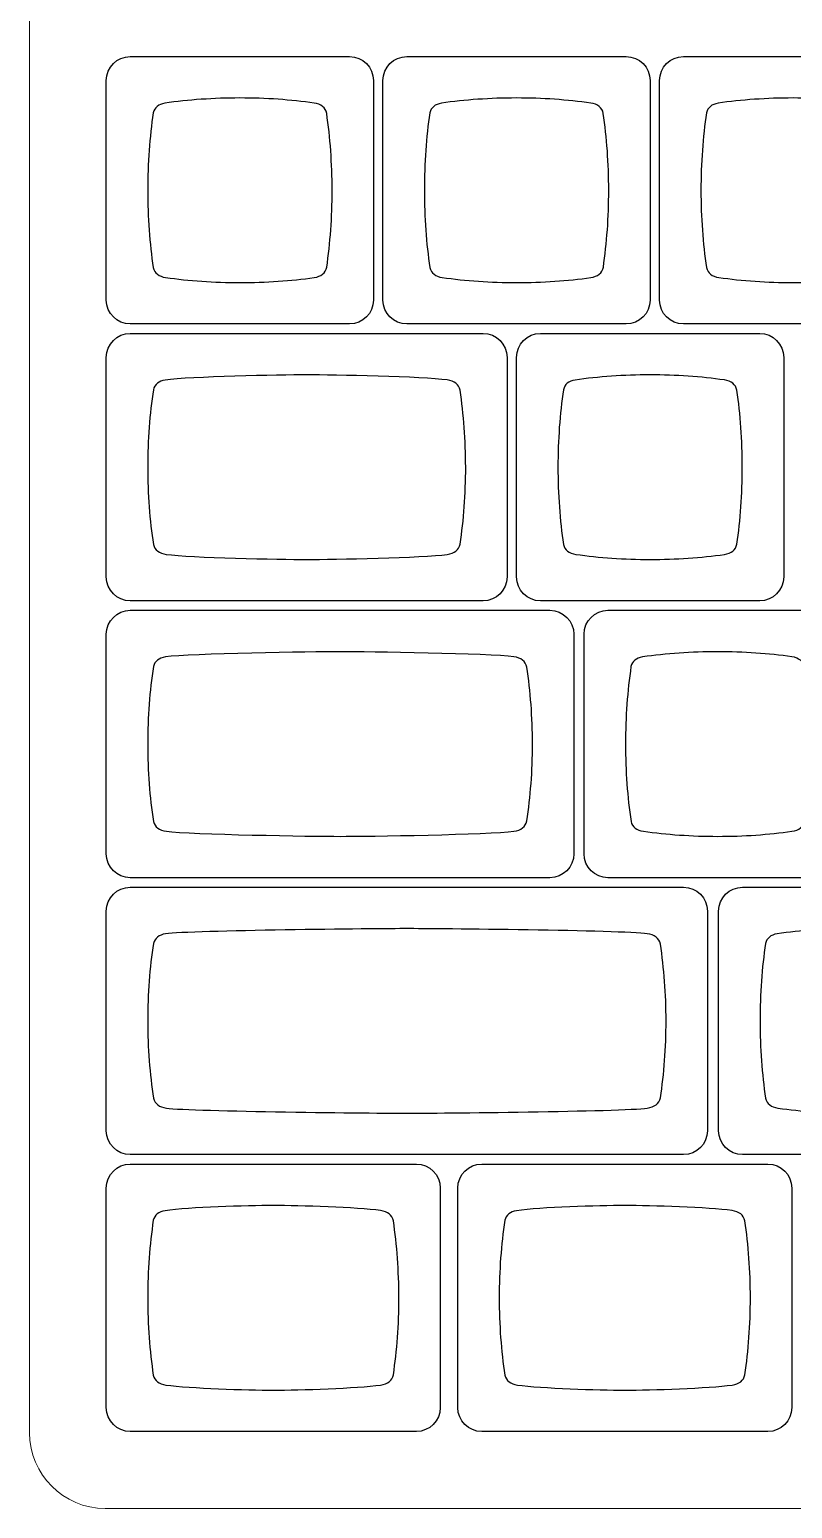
# Model space of a CAD drawing. Header units: millimetres. Extents: x -493 to 473, y -489 to 489.
# Drawn here: x -493.3 to -440.8, y 263.2 to 365 of the extents above; entities that cross this region are included whole.
import ezdxf

# ---------------------------------------------------------------- set-up
doc = ezdxf.new("R2010")
doc.units = ezdxf.units.MM
doc.header["$MEASUREMENT"] = 0
doc.layers.add('Layer 1', color=7, linetype='Continuous')

msp = doc.modelspace()

# ---------------------------------------------------------------- linework, layer by layer
at = {"layer": 'Layer 1', "color": 250, "lineweight": 18}
msp.add_open_spline([(-488.0992, 396.3856), (-488.0992, 396.3856), (-57.5314, 396.3856), (-57.5314, 396.3856), (-57.5314, 396.3856), (-54.6714, 396.3856), (-52.3315, 394.0457), (-52.3315, 391.1857), (-52.3315, 391.1857), (-52.3315, 391.1857), (-52.3315, 268.4484), (-52.3315, 268.4484), (-52.3315, 268.4484), (-52.3315, 265.5884), (-54.6714, 263.2485), (-57.5314, 263.2485), (-57.5314, 263.2485), (-57.5314, 263.2485), (-488.0992, 263.2485), (-488.0992, 263.2485), (-488.0992, 263.2485), (-490.9592, 263.2485), (-493.2991, 265.5884), (-493.2991, 268.4484), (-493.2991, 268.4484), (-493.2991, 268.4484), (-493.2991, 391.1857), (-493.2991, 391.1857), (-493.2991, 391.1857), (-493.2991, 394.0457), (-490.9592, 396.3856), (-488.0992, 396.3856)], degree=3, knots=[0, 0, 0, 0, 0.11111111, 0.11111111, 0.11111111, 0.11111111, 0.22222222, 0.22222222, 0.22222222, 0.22222222, 0.33333333, 0.33333333, 0.33333333, 0.33333333, 0.44444444, 0.44444444, 0.44444444, 0.44444444, 0.55555556, 0.55555556, 0.55555556, 0.55555556, 0.66666667, 0.66666667, 0.66666667, 0.66666667, 0.77777778, 0.77777778, 0.77777778, 0.77777778, 1, 1, 1, 1], dxfattribs=at)
at = {"layer": 'Layer 1', "color": 169}
for points in [[(-486.3661, 344.7402), (-486.3661, 344.7402), (-471.2587, 344.7402), (-471.2587, 344.7402), (-471.2587, 344.7402), (-470.3532, 344.7402), (-469.6124, 345.481), (-469.6124, 346.3865), (-469.6124, 346.3865), (-469.6124, 346.3865), (-469.6124, 361.4939), (-469.6124, 361.4939), (-469.6124, 361.4939), (-469.6124, 362.3994), (-470.3532, 363.1402), (-471.2587, 363.1402), (-471.2587, 363.1402), (-471.2587, 363.1402), (-486.3661, 363.1402), (-486.3661, 363.1402), (-486.3661, 363.1402), (-487.2716, 363.1402), (-488.0124, 362.3994), (-488.0124, 361.4939), (-488.0124, 361.4939), (-488.0124, 361.4939), (-488.0124, 346.3865), (-488.0124, 346.3865), (-488.0124, 346.3865), (-488.0124, 345.481), (-487.2716, 344.7402), (-486.3661, 344.7402)], [(-467.3161, 344.7402), (-467.3161, 344.7402), (-452.2087, 344.7402), (-452.2087, 344.7402), (-452.2087, 344.7402), (-451.3032, 344.7402), (-450.5624, 345.481), (-450.5624, 346.3865), (-450.5624, 346.3865), (-450.5624, 346.3865), (-450.5624, 361.4939), (-450.5624, 361.4939), (-450.5624, 361.4939), (-450.5624, 362.3994), (-451.3032, 363.1402), (-452.2087, 363.1402), (-452.2087, 363.1402), (-452.2087, 363.1402), (-467.3161, 363.1402), (-467.3161, 363.1402), (-467.3161, 363.1402), (-468.2216, 363.1402), (-468.9624, 362.3994), (-468.9624, 361.4939), (-468.9624, 361.4939), (-468.9624, 361.4939), (-468.9624, 346.3865), (-468.9624, 346.3865), (-468.9624, 346.3865), (-468.9624, 345.481), (-468.2216, 344.7402), (-467.3161, 344.7402)], [(-448.2661, 344.7402), (-448.2661, 344.7402), (-433.1587, 344.7402), (-433.1587, 344.7402), (-433.1587, 344.7402), (-432.2532, 344.7402), (-431.5124, 345.481), (-431.5124, 346.3865), (-431.5124, 346.3865), (-431.5124, 346.3865), (-431.5124, 361.4939), (-431.5124, 361.4939), (-431.5124, 361.4939), (-431.5124, 362.3994), (-432.2532, 363.1402), (-433.1587, 363.1402), (-433.1587, 363.1402), (-433.1587, 363.1402), (-448.2661, 363.1402), (-448.2661, 363.1402), (-448.2661, 363.1402), (-449.1716, 363.1402), (-449.9124, 362.3994), (-449.9124, 361.4939), (-449.9124, 361.4939), (-449.9124, 361.4939), (-449.9124, 346.3865), (-449.9124, 346.3865), (-449.9124, 346.3865), (-449.9124, 345.481), (-449.1716, 344.7402), (-448.2661, 344.7402)], [(-486.3661, 325.6902), (-486.3661, 325.6902), (-462.0587, 325.6902), (-462.0587, 325.6902), (-462.0587, 325.6902), (-461.1533, 325.6902), (-460.4124, 326.431), (-460.4124, 327.3365), (-460.4124, 327.3365), (-460.4124, 327.3365), (-460.4124, 342.4439), (-460.4124, 342.4439), (-460.4124, 342.4439), (-460.4124, 343.3494), (-461.1533, 344.0902), (-462.0587, 344.0902), (-462.0587, 344.0902), (-462.0587, 344.0902), (-486.3661, 344.0902), (-486.3661, 344.0902), (-486.3661, 344.0902), (-487.2715, 344.0902), (-488.0124, 343.3494), (-488.0124, 342.4439), (-488.0124, 342.4439), (-488.0124, 342.4439), (-488.0124, 327.3365), (-488.0124, 327.3365), (-488.0124, 327.3365), (-488.0124, 326.431), (-487.2715, 325.6902), (-486.3661, 325.6902)], [(-458.1161, 325.6902), (-458.1161, 325.6902), (-443.0087, 325.6902), (-443.0087, 325.6902), (-443.0087, 325.6902), (-442.1032, 325.6902), (-441.3624, 326.431), (-441.3624, 327.3365), (-441.3624, 327.3365), (-441.3624, 327.3365), (-441.3624, 342.4439), (-441.3624, 342.4439), (-441.3624, 342.4439), (-441.3624, 343.3494), (-442.1032, 344.0902), (-443.0087, 344.0902), (-443.0087, 344.0902), (-443.0087, 344.0902), (-458.1161, 344.0902), (-458.1161, 344.0902), (-458.1161, 344.0902), (-459.0216, 344.0902), (-459.7624, 343.3494), (-459.7624, 342.4439), (-459.7624, 342.4439), (-459.7624, 342.4439), (-459.7624, 327.3365), (-459.7624, 327.3365), (-459.7624, 327.3365), (-459.7624, 326.431), (-459.0216, 325.6902), (-458.1161, 325.6902)], [(-486.3661, 306.6402), (-486.3661, 306.6402), (-457.4587, 306.6402), (-457.4587, 306.6402), (-457.4587, 306.6402), (-456.5532, 306.6402), (-455.8124, 307.381), (-455.8124, 308.2865), (-455.8124, 308.2865), (-455.8124, 308.2865), (-455.8124, 323.3939), (-455.8124, 323.3939), (-455.8124, 323.3939), (-455.8124, 324.2994), (-456.5532, 325.0402), (-457.4587, 325.0402), (-457.4587, 325.0402), (-457.4587, 325.0402), (-486.3661, 325.0402), (-486.3661, 325.0402), (-486.3661, 325.0402), (-487.2716, 325.0402), (-488.0124, 324.2994), (-488.0124, 323.3939), (-488.0124, 323.3939), (-488.0124, 323.3939), (-488.0124, 308.2865), (-488.0124, 308.2865), (-488.0124, 308.2865), (-488.0124, 307.381), (-487.2716, 306.6402), (-486.3661, 306.6402)], [(-453.462, 306.6402), (-453.462, 306.6402), (-438.3546, 306.6402), (-438.3546, 306.6402), (-438.3546, 306.6402), (-437.4491, 306.6402), (-436.7083, 307.381), (-436.7083, 308.2865), (-436.7083, 308.2865), (-436.7083, 308.2865), (-436.7083, 323.3939), (-436.7083, 323.3939), (-436.7083, 323.3939), (-436.7083, 324.2994), (-437.4491, 325.0402), (-438.3546, 325.0402), (-438.3546, 325.0402), (-438.3546, 325.0402), (-453.462, 325.0402), (-453.462, 325.0402), (-453.462, 325.0402), (-454.3675, 325.0402), (-455.1083, 324.2994), (-455.1083, 323.3939), (-455.1083, 323.3939), (-455.1083, 323.3939), (-455.1083, 308.2865), (-455.1083, 308.2865), (-455.1083, 308.2865), (-455.1083, 307.381), (-454.3675, 306.6402), (-453.462, 306.6402)], [(-486.3661, 287.5902), (-486.3661, 287.5902), (-448.2588, 287.5902), (-448.2588, 287.5902), (-448.2588, 287.5902), (-447.3532, 287.5902), (-446.6124, 288.331), (-446.6124, 289.2365), (-446.6124, 289.2365), (-446.6124, 289.2365), (-446.6124, 304.3439), (-446.6124, 304.3439), (-446.6124, 304.3439), (-446.6124, 305.2494), (-447.3532, 305.9902), (-448.2588, 305.9902), (-448.2588, 305.9902), (-448.2588, 305.9902), (-486.3661, 305.9902), (-486.3661, 305.9902), (-486.3661, 305.9902), (-487.2716, 305.9902), (-488.0124, 305.2494), (-488.0124, 304.3439), (-488.0124, 304.3439), (-488.0124, 304.3439), (-488.0124, 289.2365), (-488.0124, 289.2365), (-488.0124, 289.2365), (-488.0124, 288.331), (-487.2716, 287.5902), (-486.3661, 287.5902)], [(-444.198, 287.5902), (-444.198, 287.5902), (-429.0906, 287.5902), (-429.0906, 287.5902), (-429.0906, 287.5902), (-428.1851, 287.5902), (-427.4443, 288.331), (-427.4443, 289.2365), (-427.4443, 289.2365), (-427.4443, 289.2365), (-427.4443, 304.3439), (-427.4443, 304.3439), (-427.4443, 304.3439), (-427.4443, 305.2494), (-428.1851, 305.9902), (-429.0906, 305.9902), (-429.0906, 305.9902), (-429.0906, 305.9902), (-444.198, 305.9902), (-444.198, 305.9902), (-444.198, 305.9902), (-445.1035, 305.9902), (-445.8443, 305.2494), (-445.8443, 304.3439), (-445.8443, 304.3439), (-445.8443, 304.3439), (-445.8443, 289.2365), (-445.8443, 289.2365), (-445.8443, 289.2365), (-445.8443, 288.331), (-445.1035, 287.5902), (-444.198, 287.5902)], [(-486.3661, 268.5402), (-486.3661, 268.5402), (-466.6587, 268.5402), (-466.6587, 268.5402), (-466.6587, 268.5402), (-465.7532, 268.5402), (-465.0124, 269.281), (-465.0124, 270.1865), (-465.0124, 270.1865), (-465.0124, 270.1865), (-465.0124, 285.2939), (-465.0124, 285.2939), (-465.0124, 285.2939), (-465.0124, 286.1994), (-465.7532, 286.9402), (-466.6587, 286.9402), (-466.6587, 286.9402), (-466.6587, 286.9402), (-486.3661, 286.9402), (-486.3661, 286.9402), (-486.3661, 286.9402), (-487.2716, 286.9402), (-488.0124, 286.1994), (-488.0124, 285.2939), (-488.0124, 285.2939), (-488.0124, 285.2939), (-488.0124, 270.1865), (-488.0124, 270.1865), (-488.0124, 270.1865), (-488.0124, 269.281), (-487.2716, 268.5402), (-486.3661, 268.5402)], [(-462.159, 268.5402), (-462.159, 268.5402), (-442.4516, 268.5402), (-442.4516, 268.5402), (-442.4516, 268.5402), (-441.5461, 268.5402), (-440.8053, 269.281), (-440.8053, 270.1865), (-440.8053, 270.1865), (-440.8053, 270.1865), (-440.8053, 285.2939), (-440.8053, 285.2939), (-440.8053, 285.2939), (-440.8053, 286.1994), (-441.5461, 286.9402), (-442.4516, 286.9402), (-442.4516, 286.9402), (-442.4516, 286.9402), (-462.159, 286.9402), (-462.159, 286.9402), (-462.159, 286.9402), (-463.0645, 286.9402), (-463.8053, 286.1994), (-463.8053, 285.2939), (-463.8053, 285.2939), (-463.8053, 285.2939), (-463.8053, 270.1865), (-463.8053, 270.1865), (-463.8053, 270.1865), (-463.8053, 269.281), (-463.0645, 268.5402), (-462.159, 268.5402)]]:
    msp.add_open_spline(points, degree=3, knots=[0, 0, 0, 0, 0.11111111, 0.11111111, 0.11111111, 0.11111111, 0.22222222, 0.22222222, 0.22222222, 0.22222222, 0.33333333, 0.33333333, 0.33333333, 0.33333333, 0.44444444, 0.44444444, 0.44444444, 0.44444444, 0.55555556, 0.55555556, 0.55555556, 0.55555556, 0.66666667, 0.66666667, 0.66666667, 0.66666667, 0.77777778, 0.77777778, 0.77777778, 0.77777778, 1, 1, 1, 1], dxfattribs=at)
at = {"layer": 'Layer 1', "color": 159}
for points in [[(-478.8122, 360.2897), (-477.0216, 360.2892), (-475.3017, 360.1663), (-473.6995, 359.9408), (-473.6995, 359.9408), (-473.6995, 359.9408), (-473.6995, 359.9407), (-473.6995, 359.9407), (-473.6995, 359.9407), (-473.2127, 359.8678), (-472.9228, 359.6352), (-472.8356, 359.2305), (-472.8356, 359.2305), (-472.5936, 357.5776), (-472.4613, 355.796), (-472.4609, 353.9382), (-472.4609, 353.9382), (-472.4604, 352.0805), (-472.5919, 350.2989), (-472.8331, 348.646), (-472.8331, 348.646), (-472.9201, 348.2418), (-473.2094, 348.0094), (-473.6951, 347.9365), (-473.6951, 347.9365), (-475.2976, 347.7116), (-477.018, 347.5894), (-478.8093, 347.5898), (-478.8093, 347.5898), (-480.6011, 347.5902), (-482.3221, 347.7134), (-483.9251, 347.9392), (-483.9251, 347.9392), (-483.9251, 347.9392), (-483.925, 347.9396), (-483.925, 347.9396), (-483.925, 347.9396), (-484.398, 348.0104), (-484.6852, 348.2321), (-484.7811, 348.6161), (-484.7811, 348.6161), (-485.0261, 350.2782), (-485.1602, 352.0711), (-485.1606, 353.9412), (-485.1606, 353.9412), (-485.1611, 355.813), (-485.0276, 357.6074), (-484.783, 359.2707), (-484.783, 359.2707), (-484.6904, 359.6376), (-484.4224, 359.8556), (-483.9836, 359.9348), (-483.9836, 359.9348), (-482.3649, 360.1649), (-480.6248, 360.2901), (-478.8122, 360.2897)], [(-459.7622, 360.2897), (-457.9716, 360.2892), (-456.2517, 360.1663), (-454.6495, 359.9408), (-454.6495, 359.9408), (-454.6495, 359.9408), (-454.6495, 359.9407), (-454.6495, 359.9407), (-454.6495, 359.9407), (-454.1627, 359.8678), (-453.8728, 359.6352), (-453.7856, 359.2305), (-453.7856, 359.2305), (-453.5436, 357.5776), (-453.4113, 355.796), (-453.4109, 353.9382), (-453.4109, 353.9382), (-453.4104, 352.0805), (-453.5419, 350.2989), (-453.7831, 348.646), (-453.7831, 348.646), (-453.8701, 348.2418), (-454.1594, 348.0094), (-454.6451, 347.9365), (-454.6451, 347.9365), (-456.2476, 347.7116), (-457.968, 347.5894), (-459.7593, 347.5898), (-459.7593, 347.5898), (-461.5511, 347.5902), (-463.2721, 347.7134), (-464.8751, 347.9392), (-464.8751, 347.9392), (-464.8751, 347.9392), (-464.875, 347.9396), (-464.875, 347.9396), (-464.875, 347.9396), (-465.348, 348.0104), (-465.6352, 348.2321), (-465.7311, 348.6161), (-465.7311, 348.6161), (-465.9761, 350.2782), (-466.1102, 352.0711), (-466.1106, 353.9412), (-466.1106, 353.9412), (-466.1111, 355.813), (-465.9776, 357.6074), (-465.733, 359.2707), (-465.733, 359.2707), (-465.6404, 359.6376), (-465.3724, 359.8556), (-464.9336, 359.9348), (-464.9336, 359.9348), (-463.3149, 360.1649), (-461.5748, 360.2901), (-459.7622, 360.2897)], [(-440.7122, 360.2897), (-438.9216, 360.2892), (-437.2017, 360.1663), (-435.5995, 359.9408), (-435.5995, 359.9408), (-435.5995, 359.9408), (-435.5995, 359.9407), (-435.5995, 359.9407), (-435.5995, 359.9407), (-435.1127, 359.8678), (-434.8228, 359.6352), (-434.7356, 359.2305), (-434.7356, 359.2305), (-434.4936, 357.5776), (-434.3613, 355.796), (-434.3609, 353.9382), (-434.3609, 353.9382), (-434.3604, 352.0805), (-434.4919, 350.2989), (-434.7331, 348.646), (-434.7331, 348.646), (-434.8201, 348.2418), (-435.1094, 348.0094), (-435.5951, 347.9365), (-435.5951, 347.9365), (-437.1976, 347.7116), (-438.918, 347.5894), (-440.7093, 347.5898), (-440.7093, 347.5898), (-442.5011, 347.5902), (-444.2221, 347.7134), (-445.8251, 347.9392), (-445.8251, 347.9392), (-445.8251, 347.9392), (-445.825, 347.9396), (-445.825, 347.9396), (-445.825, 347.9396), (-446.298, 348.0104), (-446.5852, 348.2321), (-446.6811, 348.6161), (-446.6811, 348.6161), (-446.9261, 350.2782), (-447.0602, 352.0711), (-447.0606, 353.9412), (-447.0606, 353.9412), (-447.0611, 355.813), (-446.9276, 357.6074), (-446.683, 359.2707), (-446.683, 359.2707), (-446.5904, 359.6376), (-446.3224, 359.8556), (-445.8836, 359.9348), (-445.8836, 359.9348), (-444.2649, 360.1649), (-442.5248, 360.2901), (-440.7122, 360.2897)], [(-474.2124, 341.2396), (-472.3541, 341.2392), (-466.1926, 341.1171), (-464.5401, 340.8915), (-464.5401, 340.8915), (-464.5401, 340.8915), (-464.5401, 340.8915), (-464.5401, 340.8915), (-464.5401, 340.8915), (-464.038, 340.8186), (-463.7389, 340.586), (-463.6488, 340.1813), (-463.6488, 340.1813), (-463.3994, 338.5284), (-463.2628, 336.7468), (-463.2625, 334.8891), (-463.2625, 334.8891), (-463.2621, 333.0314), (-463.3977, 331.2497), (-463.6463, 329.5968), (-463.6463, 329.5968), (-463.7361, 329.1926), (-464.0346, 328.9602), (-464.5355, 328.8873), (-464.5355, 328.8873), (-466.1885, 328.6624), (-472.3614, 328.5394), (-474.2094, 328.5398), (-474.2094, 328.5398), (-476.0573, 328.5401), (-482.2344, 328.6634), (-483.8879, 328.8891), (-483.8879, 328.8891), (-483.8879, 328.8891), (-483.8878, 328.8896), (-483.8878, 328.8896), (-483.8878, 328.8896), (-484.3757, 328.9604), (-484.672, 329.1821), (-484.7708, 329.566), (-484.7708, 329.566), (-485.0235, 331.2282), (-485.162, 333.0203), (-485.1624, 334.8912), (-485.1624, 334.8912), (-485.1627, 336.7621), (-485.0251, 338.5574), (-484.7728, 340.2207), (-484.7728, 340.2207), (-484.6773, 340.5876), (-484.4008, 340.8055), (-483.9482, 340.8848), (-483.9482, 340.8848), (-482.2785, 341.1149), (-476.0707, 341.24), (-474.2124, 341.2396)], [(-450.5622, 341.2397), (-448.7716, 341.2392), (-447.0517, 341.1163), (-445.4495, 340.8908), (-445.4495, 340.8908), (-445.4495, 340.8908), (-445.4495, 340.8907), (-445.4495, 340.8907), (-445.4495, 340.8907), (-444.9627, 340.8178), (-444.6728, 340.5852), (-444.5856, 340.1805), (-444.5856, 340.1805), (-444.3436, 338.5276), (-444.2113, 336.746), (-444.2109, 334.8882), (-444.2109, 334.8882), (-444.2104, 333.0305), (-444.3419, 331.2489), (-444.5831, 329.596), (-444.5831, 329.596), (-444.6701, 329.1918), (-444.9594, 328.9594), (-445.4451, 328.8865), (-445.4451, 328.8865), (-447.0476, 328.6616), (-448.768, 328.5394), (-450.5593, 328.5398), (-450.5593, 328.5398), (-452.3511, 328.5402), (-454.0721, 328.6634), (-455.6751, 328.8892), (-455.6751, 328.8892), (-455.6751, 328.8892), (-455.675, 328.8896), (-455.675, 328.8896), (-455.675, 328.8896), (-456.148, 328.9604), (-456.4352, 329.1821), (-456.5311, 329.5661), (-456.5311, 329.5661), (-456.7761, 331.2282), (-456.9102, 333.0211), (-456.9106, 334.8912), (-456.9106, 334.8912), (-456.9111, 336.763), (-456.7776, 338.5574), (-456.533, 340.2207), (-456.533, 340.2207), (-456.4404, 340.5876), (-456.1724, 340.8056), (-455.7336, 340.8848), (-455.7336, 340.8848), (-454.1149, 341.1149), (-452.3748, 341.2401), (-450.5622, 341.2397)], [(-471.9124, 322.1896), (-470.0401, 322.1892), (-461.6148, 322.0671), (-459.9497, 321.8415), (-459.9497, 321.8415), (-459.9497, 321.8415), (-459.9497, 321.8415), (-459.9497, 321.8415), (-459.9497, 321.8415), (-459.4439, 321.7686), (-459.1426, 321.536), (-459.0518, 321.1313), (-459.0518, 321.1313), (-458.8005, 319.4784), (-458.6629, 317.6968), (-458.6625, 315.8391), (-458.6625, 315.8391), (-458.6621, 313.9814), (-458.7987, 312.1997), (-459.0493, 310.5468), (-459.0493, 310.5468), (-459.1397, 310.1426), (-459.4404, 309.9102), (-459.9452, 309.8373), (-459.9452, 309.8373), (-461.6106, 309.6124), (-470.0475, 309.4894), (-471.9093, 309.4898), (-471.9093, 309.4898), (-473.7712, 309.4901), (-482.2123, 309.6134), (-483.8783, 309.8392), (-483.8783, 309.8392), (-483.8783, 309.8392), (-483.8782, 309.8396), (-483.8782, 309.8396), (-483.8782, 309.8396), (-484.3697, 309.9104), (-484.6682, 310.1321), (-484.7678, 310.516), (-484.7678, 310.516), (-485.0224, 312.1782), (-485.1619, 313.9703), (-485.1623, 315.8412), (-485.1623, 315.8412), (-485.1627, 317.7121), (-485.024, 319.5074), (-484.7698, 321.1707), (-484.7698, 321.1707), (-484.6736, 321.5376), (-484.395, 321.7556), (-483.939, 321.8348), (-483.939, 321.8348), (-482.2567, 322.0648), (-473.7847, 322.19), (-471.9124, 322.1896)], [(-445.9081, 322.1897), (-444.1175, 322.1892), (-442.3976, 322.0663), (-440.7954, 321.8408), (-440.7954, 321.8408), (-440.7954, 321.8408), (-440.7954, 321.8407), (-440.7954, 321.8407), (-440.7954, 321.8407), (-440.3086, 321.7678), (-440.0187, 321.5352), (-439.9315, 321.1305), (-439.9315, 321.1305), (-439.6895, 319.4776), (-439.5572, 317.696), (-439.5568, 315.8382), (-439.5568, 315.8382), (-439.5563, 313.9805), (-439.6878, 312.1989), (-439.929, 310.546), (-439.929, 310.546), (-440.016, 310.1418), (-440.3053, 309.9094), (-440.791, 309.8365), (-440.791, 309.8365), (-442.3935, 309.6116), (-444.1139, 309.4894), (-445.9052, 309.4898), (-445.9052, 309.4898), (-447.697, 309.4902), (-449.418, 309.6134), (-451.021, 309.8392), (-451.021, 309.8392), (-451.021, 309.8392), (-451.0209, 309.8396), (-451.0209, 309.8396), (-451.0209, 309.8396), (-451.4939, 309.9104), (-451.7811, 310.1321), (-451.877, 310.5161), (-451.877, 310.5161), (-452.122, 312.1782), (-452.2561, 313.9711), (-452.2565, 315.8412), (-452.2565, 315.8412), (-452.257, 317.713), (-452.1235, 319.5074), (-451.8789, 321.1707), (-451.8789, 321.1707), (-451.7863, 321.5376), (-451.5183, 321.7556), (-451.0795, 321.8348), (-451.0795, 321.8348), (-449.4608, 322.0649), (-447.7207, 322.1901), (-445.9081, 322.1897)], [(-467.3124, 303.1396), (-465.4226, 303.1392), (-452.4424, 303.0171), (-450.7618, 302.7915), (-450.7618, 302.7915), (-450.7618, 302.7915), (-450.7618, 302.7915), (-450.7618, 302.7915), (-450.7618, 302.7915), (-450.2512, 302.7186), (-449.9471, 302.486), (-449.8555, 302.0813), (-449.8555, 302.0813), (-449.6018, 300.4284), (-449.4629, 298.6468), (-449.4626, 296.7891), (-449.4626, 296.7891), (-449.4621, 294.9314), (-449.6, 293.1497), (-449.853, 291.4968), (-449.853, 291.4968), (-449.9442, 291.0926), (-450.2477, 290.8602), (-450.7572, 290.7873), (-450.7572, 290.7873), (-452.4381, 290.5624), (-465.4301, 290.4394), (-467.3093, 290.4398), (-467.3093, 290.4398), (-469.1885, 290.4401), (-482.1847, 290.5634), (-483.8662, 290.7891), (-483.8662, 290.7891), (-483.8662, 290.7891), (-483.8661, 290.7896), (-483.8661, 290.7896), (-483.8661, 290.7896), (-484.3623, 290.8604), (-484.6635, 291.0821), (-484.7641, 291.466), (-484.7641, 291.466), (-485.0211, 293.1282), (-485.1619, 294.9203), (-485.1622, 296.7912), (-485.1622, 296.7912), (-485.1627, 298.6621), (-485.0227, 300.4574), (-484.7661, 302.1206), (-484.7661, 302.1206), (-484.669, 302.4876), (-484.3878, 302.7056), (-483.9276, 302.7848), (-483.9276, 302.7848), (-482.2295, 303.0148), (-469.2022, 303.14), (-467.3124, 303.1396)], [(-436.6441, 303.1397), (-434.8535, 303.1392), (-433.1336, 303.0163), (-431.5314, 302.7908), (-431.5314, 302.7908), (-431.5314, 302.7908), (-431.5314, 302.7907), (-431.5314, 302.7907), (-431.5314, 302.7907), (-431.0446, 302.7178), (-430.7547, 302.4852), (-430.6675, 302.0805), (-430.6675, 302.0805), (-430.4255, 300.4276), (-430.2932, 298.646), (-430.2928, 296.7882), (-430.2928, 296.7882), (-430.2923, 294.9305), (-430.4238, 293.1489), (-430.665, 291.496), (-430.665, 291.496), (-430.752, 291.0918), (-431.0413, 290.8594), (-431.527, 290.7865), (-431.527, 290.7865), (-433.1295, 290.5616), (-434.8499, 290.4394), (-436.6412, 290.4398), (-436.6412, 290.4398), (-438.433, 290.4402), (-440.154, 290.5634), (-441.757, 290.7892), (-441.757, 290.7892), (-441.757, 290.7892), (-441.7569, 290.7896), (-441.7569, 290.7896), (-441.7569, 290.7896), (-442.2299, 290.8604), (-442.5171, 291.0821), (-442.613, 291.4661), (-442.613, 291.4661), (-442.858, 293.1282), (-442.9921, 294.9211), (-442.9925, 296.7912), (-442.9925, 296.7912), (-442.993, 298.663), (-442.8595, 300.4574), (-442.6149, 302.1207), (-442.6149, 302.1207), (-442.5223, 302.4876), (-442.2543, 302.7056), (-441.8155, 302.7848), (-441.8155, 302.7848), (-440.1968, 303.0149), (-438.4567, 303.1401), (-436.6441, 303.1397)], [(-476.514, 284.0896), (-474.6767, 284.0892), (-470.7595, 283.9671), (-469.1256, 283.7415), (-469.1256, 283.7415), (-469.1256, 283.7415), (-469.1256, 283.7415), (-469.1256, 283.7415), (-469.1256, 283.7415), (-468.6292, 283.6686), (-468.3336, 283.436), (-468.2445, 283.0313), (-468.2445, 283.0313), (-467.9979, 281.3783), (-467.8629, 279.5968), (-467.8625, 277.7391), (-467.8625, 277.7391), (-467.8621, 275.8814), (-467.9962, 274.0997), (-468.2421, 272.4468), (-468.2421, 272.4468), (-468.3307, 272.0426), (-468.6258, 271.8102), (-469.1211, 271.7374), (-469.1211, 271.7374), (-470.7553, 271.5124), (-474.684, 271.3894), (-476.5109, 271.3898), (-476.5109, 271.3898), (-478.3379, 271.3901), (-482.2676, 271.5134), (-483.9023, 271.7391), (-483.9023, 271.7391), (-483.9023, 271.7391), (-483.9023, 271.7396), (-483.9023, 271.7396), (-483.9023, 271.7396), (-484.3846, 271.8104), (-484.6775, 272.0321), (-484.7753, 272.416), (-484.7753, 272.416), (-485.0251, 274.0782), (-485.162, 275.8704), (-485.1623, 277.7412), (-485.1623, 277.7412), (-485.1627, 279.6121), (-485.0266, 281.4074), (-484.7772, 283.0707), (-484.7772, 283.0707), (-484.6828, 283.4376), (-484.4094, 283.6556), (-483.962, 283.7348), (-483.962, 283.7348), (-482.3112, 283.9648), (-478.3512, 284.09), (-476.514, 284.0896)], [(-452.3069, 284.0896), (-450.4696, 284.0892), (-446.5524, 283.9671), (-444.9185, 283.7415), (-444.9185, 283.7415), (-444.9185, 283.7415), (-444.9185, 283.7415), (-444.9185, 283.7415), (-444.9185, 283.7415), (-444.4221, 283.6686), (-444.1265, 283.436), (-444.0374, 283.0313), (-444.0374, 283.0313), (-443.7908, 281.3783), (-443.6558, 279.5968), (-443.6554, 277.7391), (-443.6554, 277.7391), (-443.655, 275.8814), (-443.7891, 274.0997), (-444.035, 272.4468), (-444.035, 272.4468), (-444.1236, 272.0426), (-444.4187, 271.8102), (-444.914, 271.7374), (-444.914, 271.7374), (-446.5482, 271.5124), (-450.4769, 271.3894), (-452.3038, 271.3898), (-452.3038, 271.3898), (-454.1308, 271.3901), (-458.0605, 271.5134), (-459.6952, 271.7391), (-459.6952, 271.7391), (-459.6952, 271.7391), (-459.6952, 271.7396), (-459.6952, 271.7396), (-459.6952, 271.7396), (-460.1775, 271.8104), (-460.4704, 272.0321), (-460.5682, 272.416), (-460.5682, 272.416), (-460.818, 274.0782), (-460.9549, 275.8704), (-460.9552, 277.7412), (-460.9552, 277.7412), (-460.9556, 279.6121), (-460.8195, 281.4074), (-460.5701, 283.0707), (-460.5701, 283.0707), (-460.4757, 283.4376), (-460.2023, 283.6556), (-459.7549, 283.7348), (-459.7549, 283.7348), (-458.1041, 283.9648), (-454.1441, 284.09), (-452.3069, 284.0896)]]:
    msp.add_open_spline(points, degree=3, knots=[0, 0, 0, 0, 0.06666667, 0.06666667, 0.06666667, 0.06666667, 0.13333333, 0.13333333, 0.13333333, 0.13333333, 0.2, 0.2, 0.2, 0.2, 0.26666667, 0.26666667, 0.26666667, 0.26666667, 0.33333333, 0.33333333, 0.33333333, 0.33333333, 0.4, 0.4, 0.4, 0.4, 0.46666667, 0.46666667, 0.46666667, 0.46666667, 0.53333333, 0.53333333, 0.53333333, 0.53333333, 0.6, 0.6, 0.6, 0.6, 0.66666667, 0.66666667, 0.66666667, 0.66666667, 0.73333333, 0.73333333, 0.73333333, 0.73333333, 0.8, 0.8, 0.8, 0.8, 0.86666667, 0.86666667, 0.86666667, 0.86666667, 1, 1, 1, 1], dxfattribs=at)

doc.saveas('drawing.dxf')
